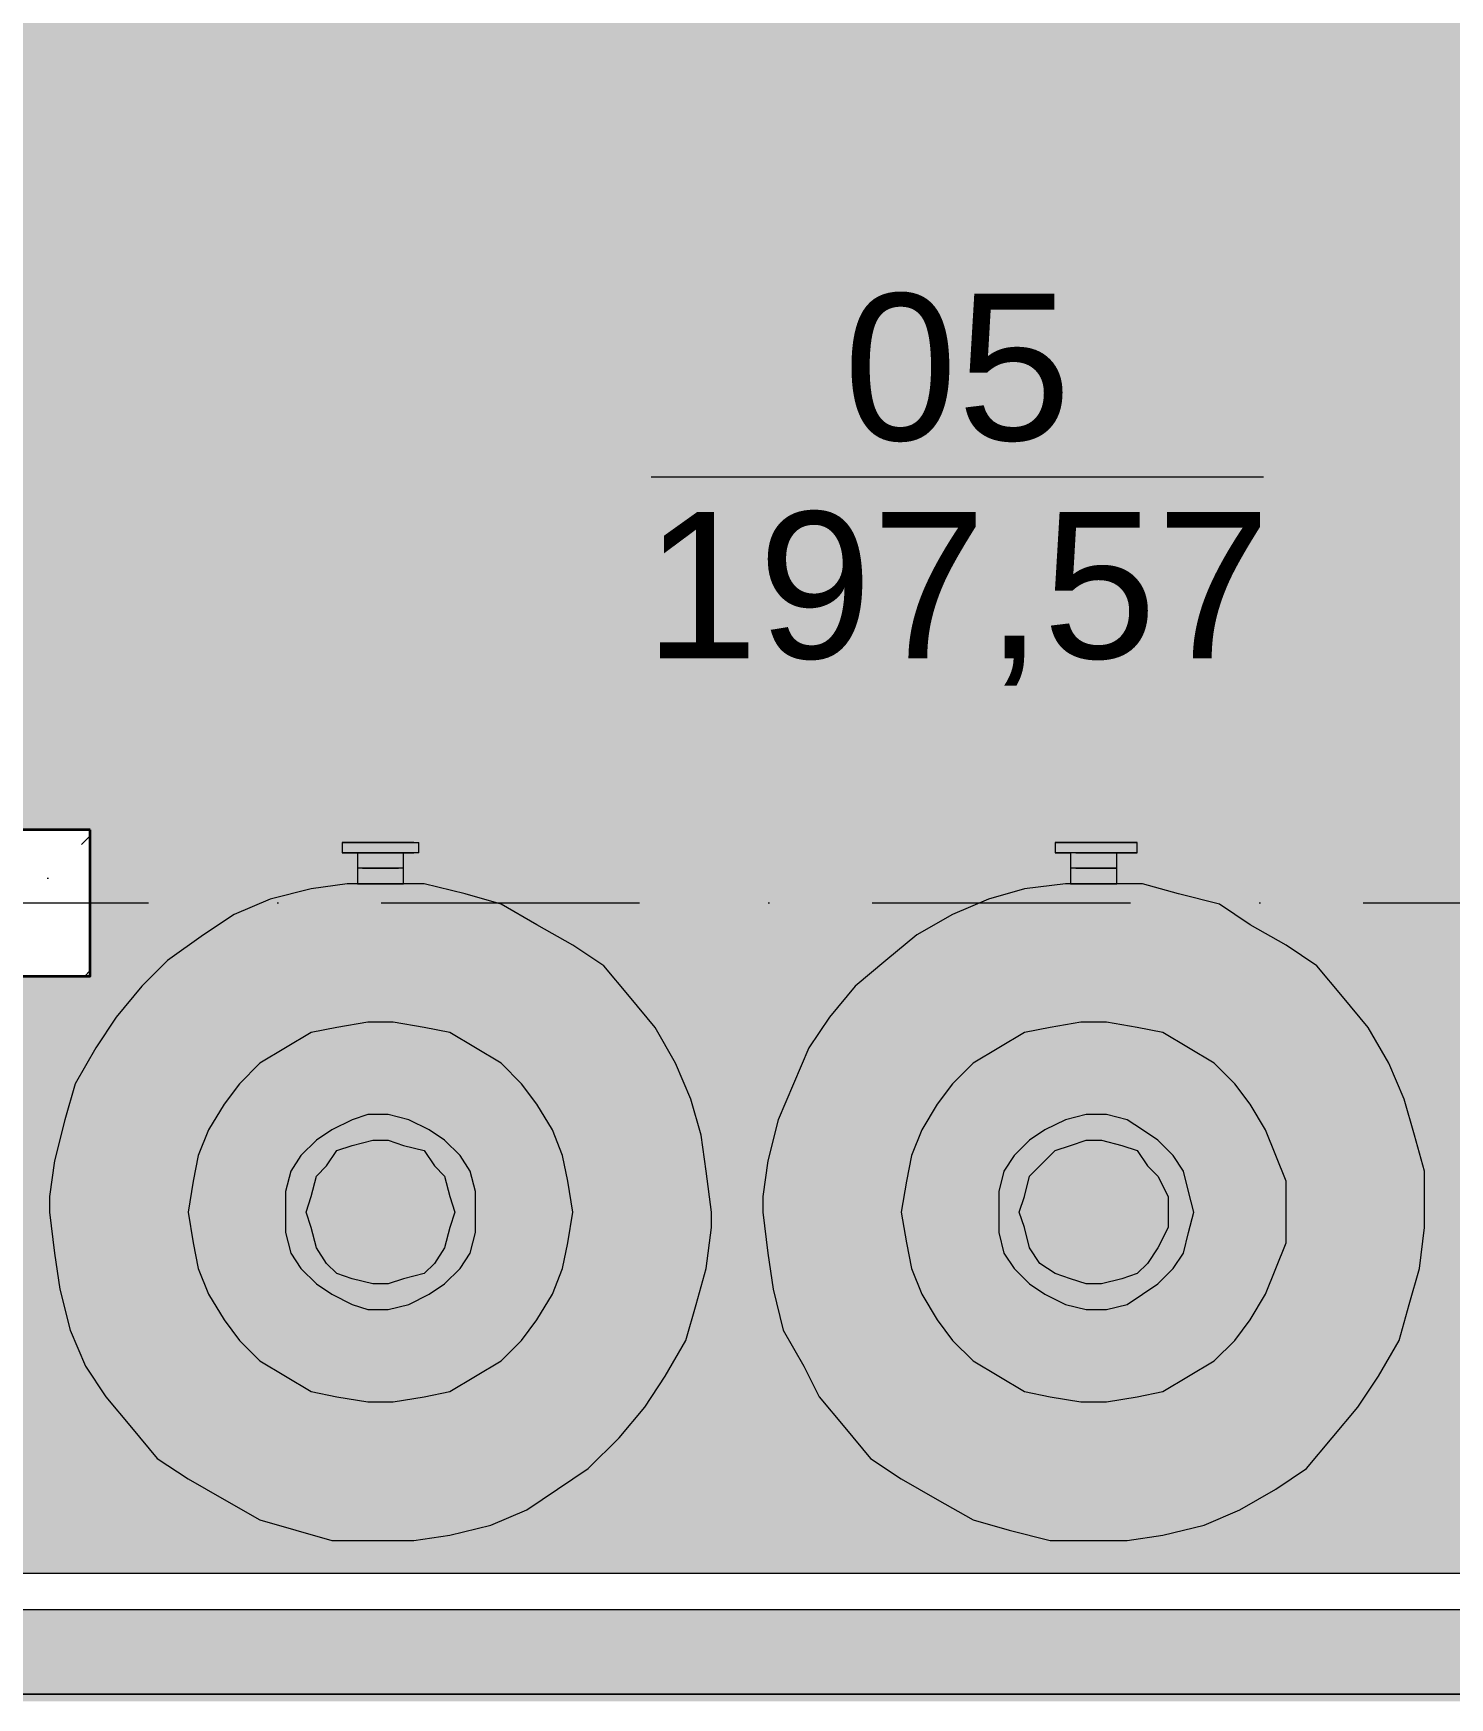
# Model space of a CAD drawing. Header units: millimetres. Extents: x -34838 to 729576, y -214038 to 121482.
# Drawn here: x 542486 to 546354, y -93908 to -89363 of the extents above; entities that cross this region are included whole.
import ezdxf
from ezdxf.enums import TextEntityAlignment as Align

# ---------------------------------------------------------------- set-up
doc = ezdxf.new("R2010")
doc.units = ezdxf.units.MM
doc.header["$MEASUREMENT"] = 0
doc.linetypes.add('Штрихпунктирная', pattern=[1340.555525, 705.555534, -352.777767, 0, -282.222223])
doc.layers.add('0_Ном._пера__202', color=7, linetype='Continuous', lineweight=13, true_color=0xe89b00)
for name, color, linetype in [('А _ ОСІ КООРДИНАЦІЙНІ.3D', 7, 'Continuous'), ('АБ _ 0 _ СТІНИ _ ЗОВНІШНІ .3D', 7, 'Continuous'), ('АБ _ 1 _ КОЛОНИ _ КБ.3D', 7, 'Continuous'), ('АП _ ТЕП _ ЗОНИ ПРИМІЩЕНЬ .3D', 7, 'Continuous')]:
    doc.layers.add(name, color=color, linetype=linetype)
for name, color, linetype, lineweight in [('А _ ОСІ КООРДИНАЦІЙНІ.3D_Ном._пера__105', 7, 'Continuous', 13), ('А _ ОСІ КООРДИНАЦІЙНІ.3D_Ном._пера__25', 7, 'Continuous', 0), ('АБ _ 0 _ СТІНИ _ ЗОВНІШНІ .3D_Ном._пера__1', 7, 'Continuous', 13), ('АБ _ 0 _ СТІНИ _ ЗОВНІШНІ .3D_Ном._пера__87', 7, 'Continuous', 13), ('АБ _ 1 _ КОЛОНИ _ КБ.3D_Ном._пера__28', 7, 'Continuous', 35), ('АП _ 0 _ ОБЛАДНАННЯ (НИЖНЄ).3D_Ном._пера__5', 7, 'Continuous', 0), ('Паспорта Зон ARCHICAD_Ном._пера__5', 7, 'Continuous', 0)]:
    doc.layers.add(name, color=color, linetype=linetype, lineweight=lineweight)
doc.styles.add('СГЕНЕРИР_СТИЛЬ_1', font='Arial.ttf')

# ---------------------------------------------------------------- blocks, each defined once
blk = doc.blocks.new('Технічне приміщення для обслуговування басейну_05_14_1', base_point=(545009.3, -90573.7))
at = {"layer": 'Паспорта Зон ARCHICAD_Ном._пера__5', "color": 7, "linetype": 'Continuous', "lineweight": 0}
blk.add_line((544173.6, -90573.7), (545845, -90573.7), dxfattribs=at)
at = {"layer": 'Паспорта Зон ARCHICAD_Ном._пера__5', "color": 7, "lineweight": 0, "style": 'СГЕНЕРИР_СТИЛЬ_1'}
for tag, p in [('ROOM_NUMBER', (545009.3, -90274.1)), ('ROOM_AREA', (545009.3, -90869.7))]:
    blk.add_attdef(tag, text='', height=400, dxfattribs=at).set_placement(p, align=Align.MIDDLE_CENTER)
blk = doc.blocks.new('Стена_78_1', base_point=(524291.8, -93977.7))
at = {"layer": 'АБ _ 0 _ СТІНИ _ ЗОВНІШНІ .3D_Ном._пера__87', "color": 7, "linetype": 'Continuous', "lineweight": 13, "flags": 128}
blk.add_lwpolyline([(548726.8, -93897.7), (524561.8, -93897.7)], dxfattribs=at)
blk = doc.blocks.new('Колонна_76_1', base_point=(542441.8, -91737.7))
at = {"layer": 'АБ _ 1 _ КОЛОНИ _ КБ.3D', "linetype": 'Continuous', "lineweight": 0, "true_color": 0x000000}
h = blk.add_hatch(dxfattribs=at)
h.set_pattern_fill('М___БЕТОН_АРМОВАНИЙ___З__C0', color=18, style=0, pattern_type=2)
h.set_pattern_definition([(45, (518441.76, -97737.7), (-367.696, 367.696), []), (45, (518257.9, -97553.85), (-367.696, 367.696), [390, -130, 0, -130])])
h.paths.add_polyline_path([(542641.8, -91537.7), (542241.8, -91537.7), (542241.8, -91937.7), (542641.8, -91937.7)])
at = {"layer": 'АБ _ 1 _ КОЛОНИ _ КБ.3D_Ном._пера__28', "color": 7, "linetype": 'Continuous', "lineweight": 35, "flags": 128}
blk.add_lwpolyline([(542641.8, -91537.7), (542241.8, -91537.7), (542241.8, -91937.7), (542641.8, -91937.7)], close=True, dxfattribs=at)
blk = doc.blocks.new('Стандартный Маркер Сетки_2')
at = {"layer": 'А _ ОСІ КООРДИНАЦІЙНІ.3D_Ном._пера__105', "color": 7, "linetype": 'Штрихпунктирная', "lineweight": 13}
blk.add_line((500, 0), (99754.182117, 0), dxfattribs=at)
at = {"layer": 'А _ ОСІ КООРДИНАЦІЙНІ.3D_Ном._пера__25', "color": 7, "lineweight": 0, "style": 'СГЕНЕРИР_СТИЛЬ_1'}
blk.add_attdef('AC_MarkerText_1', text='', height=700, dxfattribs=at).set_placement((-1000, 40.005), align=Align.MIDDLE_CENTER)

msp = doc.modelspace()

# ---------------------------------------------------------------- hatches: boundary and pattern name
at = {"layer": '0_Ном._пера__202', "linetype": 'Continuous', "lineweight": 0, "true_color": 0x3a2600}
h = msp.add_hatch(color=38, dxfattribs=at)
h.paths.add_polyline_path([(537345.8, -89145.7), (537345.8, -85887.7), (549367.8, -85887.7), (549367.8, -91535.7), (548746.8, -91535.7), (548466.8, -91537.7), (548466.8, -91937.7), (548746.8, -91937.7), (548746.8, -93917.7), (524541.8, -93917.7), (524541.8, -91939.1), (524641.8, -91937.7), (524641.8, -91537.7), (524541.8, -91535.7), (524541.8, -89145.7)])
h.paths.add_polyline_path([(548441.8, -93667.7), (548441.8, -93567.7), (540441.8, -93567.7), (540441.8, -89237.7), (546311.8, -89237.7), (546311.8, -86887.7), (546215.8, -86887.7), (546211.8, -86887.7), (546211.8, -89137.7), (540441.8, -89137.7), (540441.8, -88437.7), (539841.8, -88437.7), (539841.8, -88542.3), (538499.8, -88542.3), (538499.8, -86772.3), (538399.8, -86772.3), (538399.8, -88642.3), (539841.8, -88642.3), (539841.8, -88900), (539841.8, -89237.7), (540341.8, -89237.7), (540341.8, -93567.7), (528441.8, -93567.7), (528441.8, -93667.7)], flags=0)
h.paths.add_polyline_path([(530641.8, -91937.7), (530241.8, -91937.7), (530241.8, -91537.7), (530641.8, -91537.7)], flags=0)
h.paths.add_polyline_path([(536241.8, -91537.7), (536641.8, -91537.7), (536641.8, -91937.7), (536241.8, -91937.7)], flags=0)
h.paths.add_polyline_path([(542641.8, -91937.7), (542241.8, -91937.7), (542241.8, -91537.7), (542641.8, -91537.7)], flags=0)
h.paths.add_polyline_path([(548016.8, -91937.7), (548016.8, -91537.7), (548416.8, -91537.7), (548416.8, -91937.7)], flags=0)

# ---------------------------------------------------------------- linework, layer by layer
at = {"layer": 'АБ _ 0 _ СТІНИ _ ЗОВНІШНІ .3D_Ном._пера__1', "color": 7, "linetype": 'Continuous', "lineweight": 13}
for p, q in [((540441.8, -93567.7), (548441.8, -93567.7)), ((548441.8, -93667.7), (528441.8, -93667.7))]:
    msp.add_line(p, q, dxfattribs=at)
at = {"layer": 'АП _ 0 _ ОБЛАДНАННЯ (НИЖНЄ).3D_Ном._пера__5', "color": 7, "linetype": 'Continuous', "lineweight": 0}
for points in [[(543329.1, -91572.9), (543329.1, -91600.9)], [(543329.1, -91572.9), (543343.1, -91572.9)], [(543343.1, -91572.9), (543329.1, -91572.9)], [(543329.1, -91572.9), (543329.1, -91600.9)], [(543329.1, -91572.9), (543343.1, -91572.9)], [(543343.1, -91572.9), (543329.1, -91572.9)], [(543343.1, -91572.9), (543357.1, -91572.9)], [(543357.1, -91572.9), (543343.1, -91572.9)], [(543343.1, -91572.9), (543357.1, -91572.9)], [(543357.1, -91572.9), (543343.1, -91572.9)], [(543357.1, -91572.9), (543371.2, -91572.9)], [(543371.2, -91572.9), (543357.1, -91572.9)], [(543371.2, -91572.9), (543357.1, -91572.9)], [(543357.1, -91572.9), (543371.2, -91572.9)], [(543357.1, -91572.9), (543371.2, -91572.9)], [(543371.2, -91572.9), (543357.1, -91572.9)], [(543371.2, -91572.9), (543357.1, -91572.9)], [(543357.1, -91572.9), (543371.2, -91572.9)], [(543385.2, -91572.9), (543371.2, -91572.9)], [(543371.2, -91572.9), (543385.2, -91572.9)], [(543385.2, -91572.9), (543371.2, -91572.9)], [(543371.2, -91572.9), (543385.2, -91572.9)], [(543371.2, -91572.9), (543399.2, -91572.9)], [(543385.2, -91572.9), (543371.2, -91572.9)], [(543371.2, -91572.9), (543385.2, -91572.9)], [(543385.2, -91572.9), (543371.2, -91572.9)], [(543371.2, -91572.9), (543385.2, -91572.9)], [(543399.2, -91572.9), (543385.2, -91572.9)], [(543385.2, -91572.9), (543399.2, -91572.9)], [(543385.2, -91572.9), (543399.2, -91572.9)], [(543399.2, -91572.9), (543385.2, -91572.9)], [(543385.2, -91572.9), (543399.2, -91572.9)], [(543399.2, -91572.9), (543385.2, -91572.9)], [(543399.2, -91572.9), (543427.2, -91572.9)], [(543399.2, -91572.9), (543413.2, -91572.9)], [(543399.2, -91572.9), (543413.2, -91572.9)], [(543413.2, -91572.9), (543399.2, -91572.9)], [(543399.2, -91572.9), (543413.2, -91572.9)], [(543413.2, -91572.9), (543399.2, -91572.9)], [(543413.2, -91572.9), (543427.2, -91572.9)], [(543413.2, -91572.9), (543427.2, -91572.9)], [(543427.2, -91572.9), (543413.2, -91572.9)], [(543413.2, -91572.9), (543427.2, -91572.9)], [(543427.2, -91572.9), (543413.2, -91572.9)], [(543427.2, -91572.9), (543455.2, -91572.9)], [(543427.2, -91572.9), (543455.2, -91572.9)], [(543427.2, -91572.9), (543441.2, -91572.9)], [(543441.2, -91572.9), (543427.2, -91572.9)], [(543427.2, -91572.9), (543441.2, -91572.9)], [(543441.2, -91572.9), (543427.2, -91572.9)], [(543441.2, -91572.9), (543455.2, -91572.9)], [(543455.2, -91572.9), (543441.2, -91572.9)], [(543441.2, -91572.9), (543455.2, -91572.9)], [(543455.2, -91572.9), (543441.2, -91572.9)], [(543455.2, -91572.9), (543483.2, -91572.9)], [(543455.2, -91572.9), (543469.2, -91572.9)], [(543455.2, -91572.9), (543469.2, -91572.9)], [(543469.2, -91572.9), (543455.2, -91572.9)], [(543455.2, -91572.9), (543469.2, -91572.9)], [(543469.2, -91572.9), (543455.2, -91572.9)], [(543483.2, -91572.9), (543469.2, -91572.9)], [(543469.2, -91572.9), (543483.2, -91572.9)], [(543469.2, -91572.9), (543483.2, -91572.9)], [(543483.2, -91572.9), (543511.3, -91572.9)], [(543511.3, -91572.9), (543483.2, -91572.9)], [(543497.3, -91572.9), (543483.2, -91572.9)], [(543483.2, -91572.9), (543497.3, -91572.9)], [(543497.3, -91572.9), (543483.2, -91572.9)], [(543483.2, -91572.9), (543497.3, -91572.9)], [(543483.2, -91572.9), (543511.3, -91572.9)], [(543511.3, -91572.9), (543483.2, -91572.9)], [(543497.3, -91572.9), (543483.2, -91572.9)], [(543483.2, -91572.9), (543497.3, -91572.9)], [(543497.3, -91572.9), (543483.2, -91572.9)], [(543483.2, -91572.9), (543497.3, -91572.9)], [(543511.3, -91572.9), (543497.3, -91572.9)], [(543497.3, -91572.9), (543511.3, -91572.9)], [(543511.3, -91572.9), (543497.3, -91572.9)], [(543497.3, -91572.9), (543511.3, -91572.9)], [(543511.3, -91572.9), (543525.3, -91572.9)], [(543525.3, -91572.9), (543511.3, -91572.9)], [(543511.3, -91572.9), (543525.3, -91572.9)], [(543525.3, -91572.9), (543511.3, -91572.9)], [(543525.3, -91572.9), (543539.3, -91572.9)], [(543539.3, -91600.9), (543539.3, -91572.9)], [(543539.3, -91600.9), (543539.3, -91572.9)], [(545276.7, -91572.9), (545276.7, -91600.9)], [(545276.7, -91572.9), (545290.7, -91572.9)], [(545290.7, -91572.9), (545276.7, -91572.9)], [(545276.7, -91572.9), (545276.7, -91600.9)], [(545276.7, -91572.9), (545290.7, -91572.9)], [(545290.7, -91572.9), (545276.7, -91572.9)], [(545290.7, -91572.9), (545304.7, -91572.9)], [(545304.7, -91572.9), (545290.7, -91572.9)], [(545290.7, -91572.9), (545304.7, -91572.9)], [(545304.7, -91572.9), (545290.7, -91572.9)], [(545304.7, -91572.9), (545332.7, -91572.9)], [(545332.7, -91572.9), (545304.7, -91572.9)], [(545318.7, -91572.9), (545304.7, -91572.9)], [(545304.7, -91572.9), (545318.7, -91572.9)], [(545304.7, -91572.9), (545332.7, -91572.9)], [(545332.7, -91572.9), (545304.7, -91572.9)], [(545318.7, -91572.9), (545304.7, -91572.9)], [(545304.7, -91572.9), (545318.7, -91572.9)], [(545332.7, -91572.9), (545318.7, -91572.9)], [(545318.7, -91572.9), (545332.7, -91572.9)], [(545332.7, -91572.9), (545318.7, -91572.9)], [(545318.7, -91572.9), (545332.7, -91572.9)], [(545332.7, -91572.9), (545360.7, -91572.9)], [(545346.7, -91572.9), (545332.7, -91572.9)], [(545332.7, -91572.9), (545346.7, -91572.9)], [(545332.7, -91572.9), (545346.7, -91572.9)], [(545346.7, -91572.9), (545360.7, -91572.9)], [(545346.7, -91572.9), (545360.7, -91572.9)], [(545360.7, -91572.9), (545346.7, -91572.9)], [(545346.7, -91572.9), (545360.7, -91572.9)], [(545360.7, -91572.9), (545346.7, -91572.9)], [(545360.7, -91572.9), (545388.7, -91572.9)], [(545360.7, -91572.9), (545388.7, -91572.9)], [(545360.7, -91572.9), (545374.7, -91572.9)], [(545374.7, -91572.9), (545360.7, -91572.9)], [(545360.7, -91572.9), (545374.7, -91572.9)], [(545374.7, -91572.9), (545360.7, -91572.9)], [(545374.7, -91572.9), (545388.7, -91572.9)], [(545388.7, -91572.9), (545374.7, -91572.9)], [(545374.7, -91572.9), (545388.7, -91572.9)], [(545388.7, -91572.9), (545374.7, -91572.9)], [(545388.7, -91572.9), (545416.8, -91572.9)], [(545388.7, -91572.9), (545402.7, -91572.9)], [(545388.7, -91572.9), (545402.7, -91572.9)], [(545402.7, -91572.9), (545388.7, -91572.9)], [(545388.7, -91572.9), (545402.7, -91572.9)], [(545402.7, -91572.9), (545388.7, -91572.9)], [(545402.7, -91572.9), (545416.8, -91572.9)], [(545402.7, -91572.9), (545416.8, -91572.9)], [(545416.8, -91572.9), (545402.7, -91572.9)], [(545402.7, -91572.9), (545416.8, -91572.9)], [(545416.8, -91572.9), (545402.7, -91572.9)], [(545416.8, -91572.9), (545444.8, -91572.9)], [(545430.8, -91572.9), (545416.8, -91572.9)], [(545416.8, -91572.9), (545430.8, -91572.9)], [(545416.8, -91572.9), (545430.8, -91572.9)], [(545430.8, -91572.9), (545416.8, -91572.9)], [(545416.8, -91572.9), (545430.8, -91572.9)], [(545430.8, -91572.9), (545416.8, -91572.9)], [(545444.8, -91572.9), (545430.8, -91572.9)], [(545430.8, -91572.9), (545444.8, -91572.9)], [(545444.8, -91572.9), (545430.8, -91572.9)], [(545430.8, -91572.9), (545444.8, -91572.9)], [(545444.8, -91572.9), (545430.8, -91572.9)], [(545430.8, -91572.9), (545444.8, -91572.9)], [(545444.8, -91572.9), (545430.8, -91572.9)], [(545430.8, -91572.9), (545444.8, -91572.9)], [(545444.8, -91572.9), (545458.8, -91572.9)], [(545458.8, -91572.9), (545444.8, -91572.9)], [(545458.8, -91572.9), (545444.8, -91572.9)], [(545444.8, -91572.9), (545458.8, -91572.9)], [(545444.8, -91572.9), (545458.8, -91572.9)], [(545458.8, -91572.9), (545444.8, -91572.9)], [(545458.8, -91572.9), (545444.8, -91572.9)], [(545444.8, -91572.9), (545458.8, -91572.9)], [(545458.8, -91572.9), (545472.8, -91572.9)], [(545472.8, -91572.9), (545458.8, -91572.9)], [(545458.8, -91572.9), (545472.8, -91572.9)], [(545472.8, -91572.9), (545458.8, -91572.9)], [(545472.8, -91572.9), (545486.8, -91572.9)], [(545486.8, -91572.9), (545472.8, -91572.9)], [(545472.8, -91572.9), (545486.8, -91572.9)], [(545486.8, -91572.9), (545472.8, -91572.9)], [(545486.8, -91572.9), (545500.8, -91572.9)], [(545500.8, -91572.9), (545486.8, -91572.9)], [(545486.8, -91572.9), (545500.8, -91572.9)], [(545500.8, -91572.9), (545486.8, -91572.9)], [(545500.8, -91600.9), (545500.8, -91572.9)], [(545500.8, -91600.9), (545500.8, -91572.9)], [(543329.1, -91600.9), (543343.1, -91600.9)], [(543343.1, -91600.9), (543329.1, -91600.9)], [(543329.1, -91600.9), (543343.1, -91600.9)], [(543343.1, -91600.9), (543329.1, -91600.9)], [(543343.1, -91600.9), (543357.1, -91600.9)], [(543357.1, -91600.9), (543343.1, -91600.9)], [(543343.1, -91600.9), (543357.1, -91600.9)], [(543357.1, -91600.9), (543343.1, -91600.9)], [(543357.1, -91600.9), (543371.2, -91600.9)], [(543371.2, -91600.9), (543357.1, -91600.9)], [(543357.1, -91600.9), (543371.2, -91600.9)], [(543371.2, -91600.9), (543357.1, -91600.9)], [(543371.2, -91600.9), (543371.2, -91642.9)], [(543399.2, -91600.9), (543371.2, -91600.9)], [(543371.2, -91600.9), (543385.2, -91600.9)], [(543371.2, -91600.9), (543371.2, -91642.9)], [(543385.2, -91600.9), (543399.2, -91600.9)], [(543427.2, -91600.9), (543399.2, -91600.9)], [(543399.2, -91600.9), (543413.2, -91600.9)], [(543413.2, -91600.9), (543427.2, -91600.9)], [(543455.2, -91600.9), (543427.2, -91600.9)], [(543427.2, -91600.9), (543455.2, -91600.9)], [(543483.2, -91600.9), (543455.2, -91600.9)], [(543455.2, -91600.9), (543469.2, -91600.9)], [(543469.2, -91600.9), (543483.2, -91600.9)], [(543511.3, -91600.9), (543483.2, -91600.9)], [(543483.2, -91600.9), (543497.3, -91600.9)], [(543497.3, -91600.9), (543511.3, -91600.9)], [(543511.3, -91600.9), (543497.3, -91600.9)], [(543497.3, -91642.9), (543497.3, -91600.9)], [(543497.3, -91600.9), (543511.3, -91600.9)], [(543497.3, -91642.9), (543497.3, -91600.9)], [(543511.3, -91600.9), (543525.3, -91600.9)], [(543525.3, -91600.9), (543511.3, -91600.9)], [(543511.3, -91600.9), (543525.3, -91600.9)], [(543525.3, -91600.9), (543511.3, -91600.9)], [(543539.3, -91600.9), (543525.3, -91600.9)], [(545276.7, -91600.9), (545290.7, -91600.9)], [(545290.7, -91600.9), (545276.7, -91600.9)], [(545276.7, -91600.9), (545290.7, -91600.9)], [(545290.7, -91600.9), (545276.7, -91600.9)], [(545290.7, -91600.9), (545304.7, -91600.9)], [(545304.7, -91600.9), (545290.7, -91600.9)], [(545290.7, -91600.9), (545304.7, -91600.9)], [(545304.7, -91600.9), (545290.7, -91600.9)], [(545304.7, -91600.9), (545318.7, -91600.9)], [(545318.7, -91600.9), (545304.7, -91600.9)], [(545304.7, -91600.9), (545318.7, -91600.9)], [(545332.7, -91600.9), (545304.7, -91600.9)], [(545318.7, -91600.9), (545318.7, -91642.9)], [(545318.7, -91600.9), (545318.7, -91642.9)], [(545360.7, -91600.9), (545332.7, -91600.9)], [(545332.7, -91600.9), (545346.7, -91600.9)], [(545346.7, -91600.9), (545360.7, -91600.9)], [(545388.7, -91600.9), (545360.7, -91600.9)], [(545360.7, -91600.9), (545388.7, -91600.9)], [(545416.8, -91600.9), (545388.7, -91600.9)], [(545388.7, -91600.9), (545402.7, -91600.9)], [(545402.7, -91600.9), (545416.8, -91600.9)], [(545444.8, -91600.9), (545416.8, -91600.9)], [(545416.8, -91600.9), (545430.8, -91600.9)], [(545430.8, -91600.9), (545444.8, -91600.9)], [(545444.8, -91600.9), (545458.8, -91600.9)], [(545458.8, -91600.9), (545444.8, -91600.9)], [(545444.8, -91642.9), (545444.8, -91600.9)], [(545444.8, -91600.9), (545458.8, -91600.9)], [(545458.8, -91600.9), (545444.8, -91600.9)], [(545444.8, -91642.9), (545444.8, -91600.9)], [(545458.8, -91600.9), (545472.8, -91600.9)], [(545472.8, -91600.9), (545458.8, -91600.9)], [(545458.8, -91600.9), (545472.8, -91600.9)], [(545472.8, -91600.9), (545458.8, -91600.9)], [(545472.8, -91600.9), (545486.8, -91600.9)], [(545486.8, -91600.9), (545472.8, -91600.9)], [(545472.8, -91600.9), (545486.8, -91600.9)], [(545486.8, -91600.9), (545472.8, -91600.9)], [(545486.8, -91600.9), (545500.8, -91600.9)], [(545500.8, -91600.9), (545486.8, -91600.9)], [(545486.8, -91600.9), (545500.8, -91600.9)], [(545500.8, -91600.9), (545486.8, -91600.9)], [(543385.2, -91642.9), (543371.2, -91642.9)], [(543371.2, -91642.9), (543371.2, -91685)], [(543371.2, -91642.9), (543371.2, -91685)], [(543399.2, -91642.9), (543385.2, -91642.9)], [(543385.2, -91642.9), (543399.2, -91642.9)], [(543413.2, -91642.9), (543399.2, -91642.9)], [(543399.2, -91642.9), (543413.2, -91642.9)], [(543427.2, -91642.9), (543413.2, -91642.9)], [(543413.2, -91642.9), (543427.2, -91642.9)], [(543455.2, -91642.9), (543427.2, -91642.9)], [(543427.2, -91642.9), (543455.2, -91642.9)], [(543469.2, -91642.9), (543455.2, -91642.9)], [(543455.2, -91642.9), (543469.2, -91642.9)], [(543483.2, -91642.9), (543469.2, -91642.9)], [(543469.2, -91642.9), (543483.2, -91642.9)], [(543497.3, -91642.9), (543483.2, -91642.9)], [(543497.3, -91685), (543497.3, -91642.9)], [(543497.3, -91685), (543497.3, -91642.9)], [(545332.7, -91642.9), (545318.7, -91642.9)], [(545318.7, -91642.9), (545318.7, -91685)], [(545318.7, -91642.9), (545318.7, -91685)], [(545346.7, -91642.9), (545332.7, -91642.9)], [(545332.7, -91642.9), (545346.7, -91642.9)], [(545360.7, -91642.9), (545346.7, -91642.9)], [(545346.7, -91642.9), (545374.7, -91642.9)], [(545388.7, -91642.9), (545360.7, -91642.9)], [(545374.7, -91642.9), (545388.7, -91642.9)], [(545402.7, -91642.9), (545388.7, -91642.9)], [(545388.7, -91642.9), (545402.7, -91642.9)], [(545416.8, -91642.9), (545402.7, -91642.9)], [(545402.7, -91642.9), (545416.8, -91642.9)], [(545430.8, -91642.9), (545416.8, -91642.9)], [(545416.8, -91642.9), (545430.8, -91642.9)], [(545444.8, -91642.9), (545430.8, -91642.9)], [(545430.8, -91642.9), (545444.8, -91642.9)], [(545444.8, -91685), (545444.8, -91642.9)], [(545444.8, -91685), (545444.8, -91642.9)], [(543245.1, -91699), (543133, -91727)], [(543343.1, -91685), (543245.1, -91699)], [(543455.2, -91685), (543343.1, -91685)], [(543371.2, -91685), (543385.2, -91685)], [(543385.2, -91685), (543371.2, -91685)], [(543385.2, -91685), (543371.2, -91685)], [(543385.2, -91685), (543399.2, -91685)], [(543399.2, -91685), (543385.2, -91685)], [(543399.2, -91685), (543385.2, -91685)], [(543399.2, -91685), (543427.2, -91685)], [(543427.2, -91685), (543399.2, -91685)], [(543427.2, -91685), (543399.2, -91685)], [(543427.2, -91685), (543413.2, -91685)], [(543427.2, -91685), (543441.2, -91685)], [(543441.2, -91685), (543427.2, -91685)], [(543441.2, -91685), (543427.2, -91685)], [(543441.2, -91685), (543427.2, -91685)], [(543441.2, -91685), (543469.2, -91685)], [(543469.2, -91685), (543441.2, -91685)], [(543469.2, -91685), (543441.2, -91685)], [(543455.2, -91685), (543441.2, -91685)], [(543553.3, -91685), (543455.2, -91685)], [(543469.2, -91685), (543483.2, -91685)], [(543483.2, -91685), (543469.2, -91685)], [(543483.2, -91685), (543469.2, -91685)], [(543483.2, -91685), (543497.3, -91685)], [(543497.3, -91685), (543483.2, -91685)], [(543497.3, -91685), (543483.2, -91685)], [(543665.4, -91713), (543553.3, -91685)], [(545192.6, -91699), (545094.5, -91727)], [(545304.7, -91685), (545192.6, -91699)], [(545402.7, -91685), (545304.7, -91685)], [(545318.7, -91685), (545332.7, -91685)], [(545332.7, -91685), (545318.7, -91685)], [(545332.7, -91685), (545318.7, -91685)], [(545332.7, -91685), (545346.7, -91685)], [(545346.7, -91685), (545332.7, -91685)], [(545346.7, -91685), (545332.7, -91685)], [(545346.7, -91685), (545374.7, -91685)], [(545374.7, -91685), (545346.7, -91685)], [(545374.7, -91685), (545346.7, -91685)], [(545374.7, -91685), (545360.7, -91685)], [(545374.7, -91685), (545388.7, -91685)], [(545388.7, -91685), (545374.7, -91685)], [(545388.7, -91685), (545374.7, -91685)], [(545388.7, -91685), (545374.7, -91685)], [(545388.7, -91685), (545416.8, -91685)], [(545416.8, -91685), (545388.7, -91685)], [(545416.8, -91685), (545388.7, -91685)], [(545402.7, -91685), (545388.7, -91685)], [(545514.8, -91685), (545402.7, -91685)], [(545416.8, -91685), (545402.7, -91685)], [(545416.8, -91685), (545430.8, -91685)], [(545430.8, -91685), (545416.8, -91685)], [(545430.8, -91685), (545416.8, -91685)], [(545430.8, -91685), (545444.8, -91685)], [(545444.8, -91685), (545430.8, -91685)], [(545444.8, -91685), (545430.8, -91685)], [(545612.9, -91713), (545514.8, -91685)], [(543133, -91727), (543034.9, -91769)], [(543763.5, -91741), (543665.4, -91713)], [(543861.5, -91797), (543763.5, -91741)], [(545094.5, -91727), (544996.4, -91769)], [(545725, -91741), (545612.9, -91713)], [(545809.1, -91797), (545725, -91741)], [(543034.9, -91769), (542950.8, -91825.1)], [(543959.6, -91853.1), (543861.5, -91797)], [(544996.4, -91769), (544898.4, -91825.1)], [(545907.1, -91853.1), (545809.1, -91797)], [(542950.8, -91825.1), (542852.7, -91895.1)], [(544898.4, -91825.1), (544814.3, -91895.1)], [(544043.7, -91909.1), (543959.6, -91853.1)], [(545991.2, -91909.1), (545907.1, -91853.1)], [(542852.7, -91895.1), (542782.7, -91965.2)], [(544113.7, -91993.2), (544043.7, -91909.1)], [(544814.3, -91895.1), (544730.2, -91965.2)], [(546061.3, -91993.2), (545991.2, -91909.1)], [(542782.7, -91965.2), (542712.6, -92049.2)], [(544730.2, -91965.2), (544660.2, -92049.2)], [(544183.8, -92077.3), (544113.7, -91993.2)], [(546131.3, -92077.3), (546061.3, -91993.2)], [(542712.6, -92049.2), (542656.6, -92133.3)], [(543399.2, -92063.2), (543315.1, -92077.3)], [(543469.2, -92063.2), (543399.2, -92063.2)], [(543553.3, -92077.3), (543469.2, -92063.2)], [(544660.2, -92049.2), (544604.1, -92133.3)], [(545346.7, -92063.2), (545262.6, -92077.3)], [(545416.8, -92063.2), (545346.7, -92063.2)], [(545500.8, -92077.3), (545416.8, -92063.2)], [(543245.1, -92091.3), (543175, -92133.3)], [(543315.1, -92077.3), (543245.1, -92091.3)], [(543623.4, -92091.3), (543553.3, -92077.3)], [(543693.4, -92133.3), (543623.4, -92091.3)], [(544239.8, -92175.3), (544183.8, -92077.3)], [(545192.6, -92091.3), (545122.5, -92133.3)], [(545262.6, -92077.3), (545192.6, -92091.3)], [(545570.9, -92091.3), (545500.8, -92077.3)], [(545640.9, -92133.3), (545570.9, -92091.3)], [(546187.4, -92175.3), (546131.3, -92077.3)], [(542656.6, -92133.3), (542600.6, -92231.4)], [(543175, -92133.3), (543104.9, -92175.3)], [(543763.5, -92175.3), (543693.4, -92133.3)], [(544604.1, -92133.3), (544562.1, -92231.4)], [(545122.5, -92133.3), (545052.5, -92175.3)], [(545711, -92175.3), (545640.9, -92133.3)], [(543104.9, -92175.3), (543048.9, -92231.4)], [(543819.5, -92231.4), (543763.5, -92175.3)], [(544281.9, -92273.4), (544239.8, -92175.3)], [(545052.5, -92175.3), (544996.4, -92231.4)], [(545767, -92231.4), (545711, -92175.3)], [(546229.4, -92273.4), (546187.4, -92175.3)], [(542600.6, -92231.4), (542572.5, -92329.5)], [(543048.9, -92231.4), (543006.9, -92287.4)], [(543861.5, -92287.4), (543819.5, -92231.4)], [(544562.1, -92231.4), (544520.1, -92329.5)], [(544996.4, -92231.4), (544954.4, -92287.4)], [(545809.1, -92287.4), (545767, -92231.4)], [(543006.9, -92287.4), (542964.8, -92357.5)], [(543903.6, -92357.5), (543861.5, -92287.4)], [(544309.9, -92371.5), (544281.9, -92273.4)], [(544954.4, -92287.4), (544912.4, -92357.5)], [(545851.1, -92357.5), (545809.1, -92287.4)], [(546257.4, -92371.5), (546229.4, -92273.4)], [(542572.5, -92329.5), (542544.5, -92441.5)], [(543357.1, -92329.5), (543301.1, -92357.5)], [(543399.2, -92315.4), (543357.1, -92329.5)], [(543455.2, -92315.4), (543399.2, -92315.4)], [(543511.3, -92329.5), (543455.2, -92315.4)], [(543567.3, -92357.5), (543511.3, -92329.5)], [(544520.1, -92329.5), (544492, -92441.5)], [(545304.7, -92329.5), (545248.6, -92357.5)], [(545360.7, -92315.4), (545304.7, -92329.5)], [(545416.8, -92315.4), (545360.7, -92315.4)], [(545472.8, -92329.5), (545416.8, -92315.4)], [(545514.8, -92357.5), (545472.8, -92329.5)], [(542964.8, -92357.5), (542936.8, -92427.5)], [(543259.1, -92385.5), (543217, -92427.5)], [(543301.1, -92357.5), (543259.1, -92385.5)], [(543357.1, -92399.5), (543413.2, -92385.5)], [(543413.2, -92385.5), (543455.2, -92385.5)], [(543455.2, -92385.5), (543497.3, -92399.5)], [(543609.3, -92385.5), (543567.3, -92357.5)], [(543651.4, -92427.5), (543609.3, -92385.5)], [(543931.6, -92427.5), (543903.6, -92357.5)], [(544323.9, -92469.6), (544309.9, -92371.5)], [(544912.4, -92357.5), (544884.3, -92427.5)], [(545206.6, -92385.5), (545164.6, -92427.5)], [(545248.6, -92357.5), (545206.6, -92385.5)], [(545318.7, -92399.5), (545360.7, -92385.5)], [(545360.7, -92385.5), (545402.7, -92385.5)], [(545402.7, -92385.5), (545458.8, -92399.5)], [(545556.9, -92385.5), (545514.8, -92357.5)], [(545598.9, -92427.5), (545556.9, -92385.5)], [(545879.1, -92427.5), (545851.1, -92357.5)], [(546285.4, -92469.6), (546257.4, -92371.5)], [(542936.8, -92427.5), (542922.8, -92497.6)], [(543217, -92427.5), (543189, -92469.6)], [(543287.1, -92455.6), (543315.1, -92413.5)], [(543315.1, -92413.5), (543357.1, -92399.5)], [(543497.3, -92399.5), (543553.3, -92413.5)], [(543553.3, -92413.5), (543581.3, -92455.6)], [(543679.4, -92469.6), (543651.4, -92427.5)], [(543945.6, -92497.6), (543931.6, -92427.5)], [(544884.3, -92427.5), (544870.3, -92497.6)], [(545164.6, -92427.5), (545136.5, -92469.6)], [(545234.6, -92455.6), (545276.7, -92413.5)], [(545276.7, -92413.5), (545318.7, -92399.5)], [(545458.8, -92399.5), (545500.8, -92413.5)], [(545500.8, -92413.5), (545528.8, -92455.6)], [(545626.9, -92469.6), (545598.9, -92427.5)], [(545907.1, -92497.6), (545879.1, -92427.5)], [(542544.5, -92441.5), (542530.5, -92539.6)], [(543189, -92469.6), (543175, -92525.6)], [(543245.1, -92539.6), (543259.1, -92483.6)], [(543259.1, -92483.6), (543287.1, -92455.6)], [(543581.3, -92455.6), (543609.3, -92483.6)], [(543609.3, -92483.6), (543623.4, -92539.6)], [(543693.4, -92525.6), (543679.4, -92469.6)], [(544337.9, -92581.7), (544323.9, -92469.6)], [(544492, -92441.5), (544478, -92539.6)], [(545136.5, -92469.6), (545122.5, -92525.6)], [(545192.6, -92539.6), (545206.6, -92483.6)], [(545206.6, -92483.6), (545234.6, -92455.6)], [(545528.8, -92455.6), (545556.9, -92483.6)], [(545556.9, -92483.6), (545584.9, -92539.6)], [(545640.9, -92525.6), (545626.9, -92469.6)], [(546285.4, -92581.7), (546285.4, -92469.6)], [(542922.8, -92497.6), (542908.8, -92581.7)], [(543175, -92525.6), (543175, -92581.7)], [(543693.4, -92581.7), (543693.4, -92525.6)], [(543959.6, -92581.7), (543945.6, -92497.6)], [(544870.3, -92497.6), (544856.3, -92581.7)], [(545122.5, -92525.6), (545122.5, -92581.7)], [(545654.9, -92581.7), (545640.9, -92525.6)], [(545907.1, -92581.7), (545907.1, -92497.6)], [(542530.5, -92539.6), (542530.5, -92581.7)], [(543231, -92581.7), (543245.1, -92539.6)], [(543623.4, -92539.6), (543637.4, -92581.7)], [(544478, -92539.6), (544478, -92581.7)], [(545178.6, -92581.7), (545192.6, -92539.6)], [(545584.9, -92539.6), (545584.9, -92581.7)], [(542530.5, -92581.7), (542544.5, -92693.7)], [(542908.8, -92581.7), (542922.8, -92665.7)], [(543175, -92581.7), (543175, -92637.7)], [(543245.1, -92623.7), (543231, -92581.7)], [(543637.4, -92581.7), (543623.4, -92623.7)], [(543693.4, -92637.7), (543693.4, -92581.7)], [(543945.6, -92665.7), (543959.6, -92581.7)], [(544337.9, -92623.7), (544337.9, -92581.7)], [(544478, -92581.7), (544492, -92693.7)], [(544856.3, -92581.7), (544870.3, -92665.7)], [(545122.5, -92581.7), (545122.5, -92637.7)], [(545192.6, -92623.7), (545178.6, -92581.7)], [(545584.9, -92581.7), (545584.9, -92623.7)], [(545640.9, -92637.7), (545654.9, -92581.7)], [(545907.1, -92665.7), (545907.1, -92581.7)], [(546285.4, -92623.7), (546285.4, -92581.7)], [(542922.8, -92665.7), (542936.8, -92735.8)], [(543175, -92637.7), (543189, -92693.7)], [(543259.1, -92679.7), (543245.1, -92623.7)], [(543623.4, -92623.7), (543609.3, -92679.7)], [(543679.4, -92693.7), (543693.4, -92637.7)], [(543931.6, -92735.8), (543945.6, -92665.7)], [(544323.9, -92735.8), (544337.9, -92623.7)], [(544870.3, -92665.7), (544884.3, -92735.8)], [(545122.5, -92637.7), (545136.5, -92693.7)], [(545206.6, -92679.7), (545192.6, -92623.7)], [(545584.9, -92623.7), (545556.9, -92679.7)], [(545626.9, -92693.7), (545640.9, -92637.7)], [(545879.1, -92735.8), (545907.1, -92665.7)], [(546271.4, -92735.8), (546285.4, -92623.7)], [(542544.5, -92693.7), (542558.5, -92791.8)], [(543189, -92693.7), (543217, -92735.8)], [(543287.1, -92721.8), (543259.1, -92679.7)], [(543609.3, -92679.7), (543581.3, -92721.8)], [(543651.4, -92735.8), (543679.4, -92693.7)], [(544492, -92693.7), (544506, -92791.8)], [(545136.5, -92693.7), (545164.6, -92735.8)], [(545234.6, -92721.8), (545206.6, -92679.7)], [(545556.9, -92679.7), (545528.8, -92721.8)], [(545598.9, -92735.8), (545626.9, -92693.7)], [(542936.8, -92735.8), (542964.8, -92805.8)], [(543217, -92735.8), (543259.1, -92777.8)], [(543315.1, -92749.8), (543287.1, -92721.8)], [(543357.1, -92763.8), (543315.1, -92749.8)], [(543553.3, -92749.8), (543497.3, -92763.8)], [(543581.3, -92721.8), (543553.3, -92749.8)], [(543609.3, -92777.8), (543651.4, -92735.8)], [(543903.6, -92805.8), (543931.6, -92735.8)], [(544295.9, -92833.9), (544323.9, -92735.8)], [(544884.3, -92735.8), (544912.4, -92805.8)], [(545164.6, -92735.8), (545206.6, -92777.8)], [(545276.7, -92749.8), (545234.6, -92721.8)], [(545318.7, -92763.8), (545276.7, -92749.8)], [(545500.8, -92749.8), (545458.8, -92763.8)], [(545528.8, -92721.8), (545500.8, -92749.8)], [(545556.9, -92777.8), (545598.9, -92735.8)], [(545851.1, -92805.8), (545879.1, -92735.8)], [(546243.4, -92833.9), (546271.4, -92735.8)], [(542558.5, -92791.8), (542586.5, -92903.9)], [(543259.1, -92777.8), (543301.1, -92805.8)], [(543413.2, -92777.8), (543357.1, -92763.8)], [(543455.2, -92777.8), (543413.2, -92777.8)], [(543497.3, -92763.8), (543455.2, -92777.8)], [(543567.3, -92805.8), (543609.3, -92777.8)], [(544506, -92791.8), (544534.1, -92903.9)], [(545206.6, -92777.8), (545248.6, -92805.8)], [(545360.7, -92777.8), (545318.7, -92763.8)], [(545402.7, -92777.8), (545360.7, -92777.8)], [(545458.8, -92763.8), (545402.7, -92777.8)], [(545514.8, -92805.8), (545556.9, -92777.8)], [(542964.8, -92805.8), (543006.9, -92875.9)], [(543301.1, -92805.8), (543357.1, -92833.9)], [(543357.1, -92833.9), (543399.2, -92847.9)], [(543455.2, -92847.9), (543511.3, -92833.9)], [(543511.3, -92833.9), (543567.3, -92805.8)], [(543861.5, -92875.9), (543903.6, -92805.8)], [(544267.9, -92931.9), (544295.9, -92833.9)], [(544912.4, -92805.8), (544954.4, -92875.9)], [(545248.6, -92805.8), (545304.7, -92833.9)], [(545304.7, -92833.9), (545360.7, -92847.9)], [(545416.8, -92847.9), (545472.8, -92833.9)], [(545472.8, -92833.9), (545514.8, -92805.8)], [(545809.1, -92875.9), (545851.1, -92805.8)], [(546215.4, -92931.9), (546243.4, -92833.9)], [(543006.9, -92875.9), (543048.9, -92931.9)], [(543399.2, -92847.9), (543455.2, -92847.9)], [(543819.5, -92931.9), (543861.5, -92875.9)], [(544954.4, -92875.9), (544996.4, -92931.9)], [(545360.7, -92847.9), (545416.8, -92847.9)], [(545767, -92931.9), (545809.1, -92875.9)], [(542586.5, -92903.9), (542628.6, -93002)], [(543048.9, -92931.9), (543104.9, -92988)], [(543763.5, -92988), (543819.5, -92931.9)], [(544211.8, -93030), (544267.9, -92931.9)], [(544534.1, -92903.9), (544590.1, -93002)], [(544996.4, -92931.9), (545052.5, -92988)], [(545711, -92988), (545767, -92931.9)], [(546159.3, -93030), (546215.4, -92931.9)], [(542628.6, -93002), (542684.6, -93086)], [(543104.9, -92988), (543175, -93030)], [(543693.4, -93030), (543763.5, -92988)], [(544590.1, -93002), (544632.1, -93086)], [(545052.5, -92988), (545122.5, -93030)], [(545640.9, -93030), (545711, -92988)], [(543175, -93030), (543245.1, -93072)], [(543245.1, -93072), (543315.1, -93086)], [(543553.3, -93086), (543623.4, -93072)], [(543623.4, -93072), (543693.4, -93030)], [(544155.8, -93114.1), (544211.8, -93030)], [(545122.5, -93030), (545192.6, -93072)], [(545192.6, -93072), (545262.6, -93086)], [(545500.8, -93086), (545570.9, -93072)], [(545570.9, -93072), (545640.9, -93030)], [(546103.3, -93114.1), (546159.3, -93030)], [(542684.6, -93086), (542754.7, -93170.1)], [(543315.1, -93086), (543399.2, -93100.1)], [(543399.2, -93100.1), (543469.2, -93100.1)], [(543469.2, -93100.1), (543553.3, -93086)], [(544085.7, -93198.1), (544155.8, -93114.1)], [(544632.1, -93086), (544702.2, -93170.1)], [(545262.6, -93086), (545346.7, -93100.1)], [(545346.7, -93100.1), (545416.8, -93100.1)], [(545416.8, -93100.1), (545500.8, -93086)], [(546033.2, -93198.1), (546103.3, -93114.1)], [(542754.7, -93170.1), (542824.7, -93254.2)], [(544001.7, -93282.2), (544085.7, -93198.1)], [(544702.2, -93170.1), (544772.3, -93254.2)], [(545963.2, -93282.2), (546033.2, -93198.1)], [(542824.7, -93254.2), (542908.8, -93310.2)], [(544772.3, -93254.2), (544856.3, -93310.2)], [(543917.6, -93338.2), (544001.7, -93282.2)], [(545879.1, -93338.2), (545963.2, -93282.2)], [(542908.8, -93310.2), (543006.9, -93366.3)], [(543833.5, -93394.3), (543917.6, -93338.2)], [(544856.3, -93310.2), (544954.4, -93366.3)], [(545781, -93394.3), (545879.1, -93338.2)], [(543006.9, -93366.3), (543104.9, -93422.3)], [(544954.4, -93366.3), (545052.5, -93422.3)], [(543104.9, -93422.3), (543203, -93450.3)], [(543623.4, -93464.3), (543735.4, -93436.3)], [(543735.4, -93436.3), (543833.5, -93394.3)], [(545052.5, -93422.3), (545150.6, -93450.3)], [(545570.9, -93464.3), (545683, -93436.3)], [(545683, -93436.3), (545781, -93394.3)], [(543203, -93450.3), (543301.1, -93478.4)], [(543301.1, -93478.4), (543413.2, -93478.4)], [(543413.2, -93478.4), (543525.3, -93478.4)], [(543525.3, -93478.4), (543623.4, -93464.3)], [(545150.6, -93450.3), (545262.6, -93478.4)], [(545262.6, -93478.4), (545360.7, -93478.4)], [(545360.7, -93478.4), (545472.8, -93478.4)], [(545472.8, -93478.4), (545570.9, -93464.3)]]:
    msp.add_lwpolyline(points, dxfattribs=at)
at = {"layer": 'АП _ ТЕП _ ЗОНИ ПРИМІЩЕНЬ .3D', "color": 254, "linetype": 'Continuous', "lineweight": 0, "true_color": 0xddc2d0, "flags": 128}
for points in [[(524561.8, -93897.7), (548726.8, -93897.7), (548726.8, -91937.7), (548466.8, -91937.7), (548466.8, -91537.7), (548726.8, -91537.7), (548726.8, -91517.7), (549367.8, -91517.7), (549367.8, -85937.7), (572843.8, -85937.7), (572843.8, -85887.7), (524561.8, -85887.7), (524561.8, -85937.7), (524561.8, -91537.7), (524641.8, -91537.7), (524641.8, -91937.7), (524561.8, -91937.7)], [(542641.8, -91937.7), (542241.8, -91937.7), (542241.8, -91537.7), (542641.8, -91537.7)]]:
    msp.add_lwpolyline(points, close=True, dxfattribs=at)

# ---------------------------------------------------------------- block references
at = {"layer": 'А _ ОСІ КООРДИНАЦІЙНІ.3D', "color": 7, "linetype": 'Continuous', "lineweight": 60, "zscale": 1000}
msp.add_blockref('Стандартный Маркер Сетки_2', (513441.8, -91737.7), dxfattribs=at)
at = {"layer": 'АБ _ 0 _ СТІНИ _ ЗОВНІШНІ .3D', "color": 7, "lineweight": 20}
msp.add_blockref('Стена_78_1', (524291.8, -93977.7), dxfattribs=at)
at = {"layer": 'АБ _ 1 _ КОЛОНИ _ КБ.3D', "color": 7, "lineweight": 35}
msp.add_blockref('Колонна_76_1', (542441.8, -91737.7), dxfattribs=at)
at = {"layer": 'АП _ ТЕП _ ЗОНИ ПРИМІЩЕНЬ .3D', "color": 7, "linetype": 'Continuous', "lineweight": 0}
msp.add_blockref('Технічне приміщення для обслуговування басейну_05_14_1', (545009.3, -90573.7), dxfattribs=at).add_auto_attribs({'ROOM_NUMBER': '05', 'ROOM_AREA': '197,57'})

doc.saveas('drawing.dxf')
